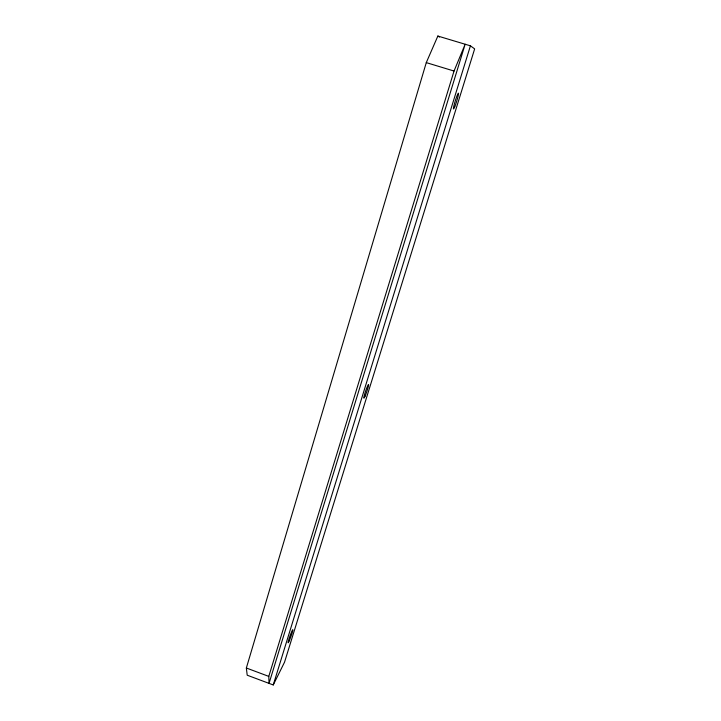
<?xml version="1.0" encoding="UTF-8"?>
<svg xmlns="http://www.w3.org/2000/svg" width="721" height="721" viewBox="0 0 721 721"><rect width="100%" height="100%" fill="white"/><g stroke="black" fill="none" stroke-linecap="round" stroke-linejoin="round"><path stroke-width="1.08" d="M246.348 668.007L426.282 62.619L437.854 36.05L470.425 45.82L474.652 48.875L284.543 662.166L273.25 684.95L247.204 675.207L246.348 668.007L268.789 676.388L269.041 683.373L465.153 44.242L454.032 71.037L268.789 676.388M273.25 684.95L470.425 45.82M426.282 62.619L454.032 71.037M437.854 36.05L439.504 37.05M289.211 640.852A6.913 0.523 -70.2 0 0 292.879 629.947A6.913 0.523 -70.2 0 0 289.355 637.842A6.913 0.523 -70.2 0 0 289.211 640.852M365.042 396.235A7.282 0.64 -71.2 0 0 368.62 384.708A7.282 0.64 -71.2 0 0 364.934 393.224A7.282 0.64 -71.2 0 0 365.042 396.235M454.753 106.771A8.301 0.73 -72.7 0 0 458.547 93.451A8.301 0.73 -72.7 0 0 454.645 103.013A8.301 0.73 -72.7 0 0 454.753 106.771"/></g></svg>
